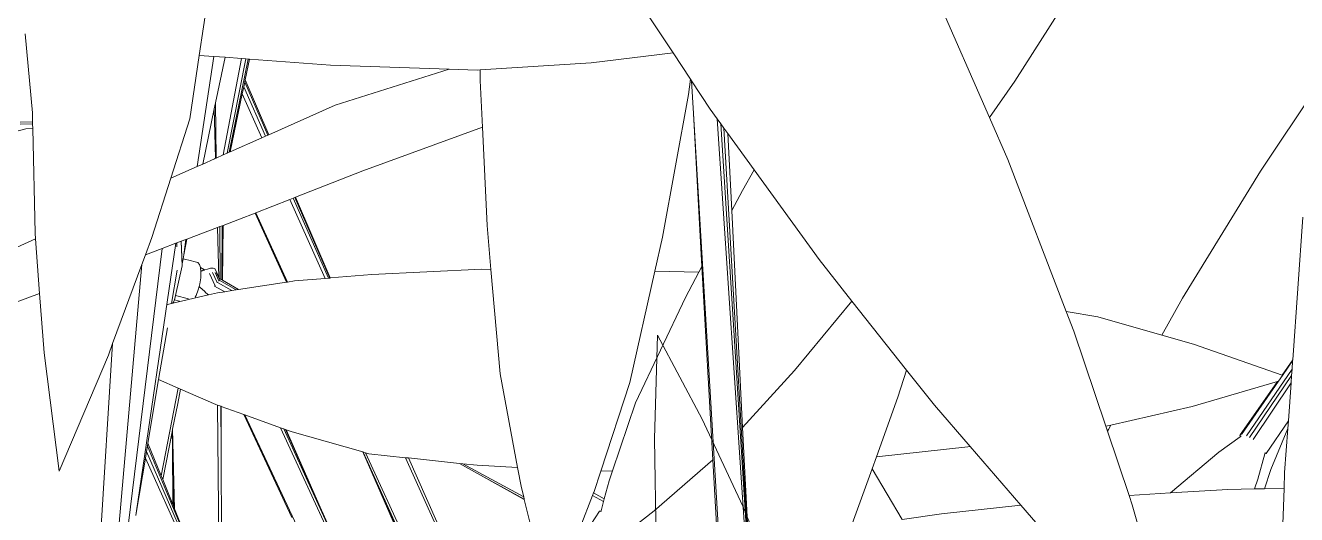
# Model space of a CAD drawing. Header units: millimetres. Extents: x 17 to 218440, y 21 to 53693.
# Drawn here: x 41482 to 41617.2, y 18865.4 to 18917.4 of the extents above; entities that cross this region are included whole.
import ezdxf

# ---------------------------------------------------------------- set-up
doc = ezdxf.new("R2010")
doc.units = ezdxf.units.MM
doc.header["$MEASUREMENT"] = 0
doc.layers.add('Edges', color=7, linetype='Continuous', lineweight=18)

# ---------------------------------------------------------------- blocks, each defined once
blk = doc.blocks.new('BAMBOOPLAN')
at = {"layer": 'Edges'}
for p, q in [((-2.7367, 12.7404), (-2.6898, 12.5903)), ((-2.7367, 12.7404), (-2.6307, 12.642)), ((-2.6307, 12.642), (-2.5293, 12.5373)), ((-2.6898, 12.5903), (-2.6366, 12.4436)), ((-2.5293, 12.5373), (-2.4326, 12.4265)), ((5.029, -1.2551), (4.9295, -1.4104)), ((3.6904, -1.3713), (3.7075, -1.2572)), ((4.8909, -1.4656), (4.8066, -1.2728)), ((4.4103, -1.3675), (4.3742, -1.313)), ((3.4369, -1.4585), (3.4262, -1.3388)), ((4.2857, -1.3826), (4.4103, -1.3675)), ((4.4368, -1.4077), (4.4103, -1.3675)), ((3.676, -1.4676), (3.6904, -1.3713)), ((3.6872, -1.5402), (3.7127, -1.373)), ((3.6904, -1.3713), (3.7127, -1.373)), ((3.7127, -1.373), (3.7298, -1.3742)), ((3.7153, -1.4432), (3.7298, -1.3742)), ((3.7266, -1.5226), (3.7549, -1.3761)), ((3.7298, -1.3742), (3.7549, -1.3761)), ((3.7328, -1.5199), (3.7611, -1.3766)), ((3.765, -1.3769), (3.736, -1.5185)), ((3.7549, -1.3761), (3.7611, -1.3766)), ((3.7669, -1.377), (3.7603, -1.4086)), ((3.7611, -1.3766), (3.765, -1.3769)), ((3.765, -1.3769), (3.7669, -1.377)), ((3.7669, -1.377), (3.89, -1.3863)), ((3.89, -1.3863), (4.0702, -1.3922)), ((4.1173, -1.3933), (4.2857, -1.3826)), ((3.7603, -1.4086), (3.7595, -1.4122)), ((3.7603, -1.4086), (3.7961, -1.4918)), ((3.8972, -1.447), (4.0702, -1.3922)), ((4.0702, -1.3922), (4.1126, -1.3936)), ((4.1126, -1.3936), (4.1173, -1.3933)), ((4.1173, -1.3933), (4.1173, -1.4096)), ((4.1173, -1.4096), (4.1206, -1.4804)), ((4.4368, -1.4077), (4.4337, -1.4307)), ((4.4382, -1.4098), (4.4368, -1.4077)), ((4.4382, -1.4098), (4.4412, -1.4595)), ((4.4668, -1.453), (4.4382, -1.4098)), ((3.758, -1.4192), (3.7558, -1.4297)), ((3.7595, -1.4122), (3.758, -1.4192)), ((3.7912, -1.494), (3.758, -1.4192)), ((3.7595, -1.4122), (3.7945, -1.4925)), ((4.9295, -1.4104), (4.8909, -1.4656)), ((5.3029, -1.5473), (5.3885, -1.4191)), ((3.7133, -1.4527), (3.7153, -1.4432)), ((3.7163, -1.5272), (3.7153, -1.4432)), ((3.7558, -1.4297), (3.7373, -1.5179)), ((3.7858, -1.4964), (3.7558, -1.4297)), ((3.7961, -1.4918), (3.8972, -1.447)), ((4.4337, -1.4307), (4.3944, -1.6475)), ((3.4372, -1.4721), (3.4369, -1.4585)), ((3.6472, -1.558), (3.676, -1.4676)), ((3.6957, -1.5364), (3.7133, -1.4527)), ((3.7153, -1.5276), (3.7133, -1.4527)), ((4.4412, -1.4595), (4.518, -2.7382)), ((4.4412, -1.4595), (4.4542, -1.6919)), ((4.4773, -1.4675), (4.4668, -1.453)), ((4.5604, -2.7033), (4.4773, -1.4675)), ((4.4831, -1.4755), (4.4773, -1.4675)), ((4.9188, -1.5296), (4.8909, -1.4656)), ((3.427, -1.4827), (3.3761, -1.4962)), ((3.4372, -1.4721), (3.4185, -1.4729)), ((3.4373, -1.4751), (3.4185, -1.476)), ((3.4374, -1.4826), (3.427, -1.4827)), ((3.4373, -1.4751), (3.4372, -1.4721)), ((3.4373, -1.476), (3.4373, -1.4751)), ((3.4374, -1.4826), (3.4373, -1.476)), ((3.4411, -1.6415), (3.4374, -1.4826)), ((3.939, -1.5468), (4.1206, -1.4804)), ((4.1206, -1.4804), (4.1277, -1.6298)), ((4.537, -2.3317), (4.4831, -1.4755)), ((4.4877, -1.4819), (4.4831, -1.4755)), ((4.5303, -2.2164), (4.4877, -1.4819)), ((4.4934, -1.4898), (4.4877, -1.4819)), ((3.7373, -1.5179), (3.7858, -1.4964)), ((3.7858, -1.4964), (3.7912, -1.494)), ((3.7912, -1.494), (3.7945, -1.4925)), ((3.7945, -1.4925), (3.7961, -1.4918)), ((4.4934, -1.4898), (4.4994, -1.6069)), ((4.5338, -1.5454), (4.4934, -1.4898)), ((3.7163, -1.5272), (3.7266, -1.5226)), ((3.7266, -1.5226), (3.7328, -1.5199)), ((3.7328, -1.5199), (3.736, -1.5185)), ((3.736, -1.5185), (3.7373, -1.5179)), ((3.6472, -1.558), (3.6872, -1.5402)), ((3.6872, -1.5402), (3.6957, -1.5364)), ((3.6957, -1.5364), (3.7137, -1.5284)), ((3.7137, -1.5284), (3.7153, -1.5276)), ((3.7153, -1.5276), (3.7163, -1.5272)), ((5.0078, -1.7603), (4.9188, -1.5296)), ((3.6185, -1.648), (3.6472, -1.558)), ((3.8369, -1.5868), (3.939, -1.5468)), ((4.5338, -1.5454), (4.5156, -1.5764)), ((4.6323, -1.6815), (4.5338, -1.5454)), ((5.1844, -1.7402), (5.3029, -1.5473)), ((4.5156, -1.5764), (4.4994, -1.6069)), ((3.7764, -1.6104), (3.8279, -1.5903)), ((3.8279, -1.5903), (3.8331, -1.5882)), ((3.8817, -1.7101), (3.8279, -1.5903)), ((3.8331, -1.5882), (3.8357, -1.5872)), ((3.887, -1.7096), (3.8331, -1.5882)), ((3.8357, -1.5872), (3.8369, -1.5868)), ((3.8357, -1.5872), (3.889, -1.7095)), ((3.8369, -1.5868), (3.8896, -1.7094)), ((3.7268, -1.6295), (3.7517, -1.6201)), ((3.7517, -1.6201), (3.7755, -1.6108)), ((3.7755, -1.6108), (3.7764, -1.6104)), ((3.7755, -1.6108), (3.8229, -1.7157)), ((3.7764, -1.6104), (3.8245, -1.7155)), ((4.4994, -1.6069), (4.5161, -1.9367)), ((5.3672, -1.6171), (5.3518, -1.8338)), ((3.4417, -1.6499), (3.4411, -1.6415)), ((3.6718, -1.6503), (3.7181, -1.6328)), ((3.7181, -1.6328), (3.7219, -1.6313)), ((3.7201, -1.7087), (3.7181, -1.6328)), ((3.7219, -1.6313), (3.7253, -1.6301)), ((3.7223, -1.7109), (3.7219, -1.6313)), ((3.7253, -1.6301), (3.7249, -1.7124)), ((3.7253, -1.6301), (3.7268, -1.6295)), ((3.7268, -1.6295), (3.7258, -1.7129)), ((4.1277, -1.6298), (4.1335, -1.6963)), ((3.3492, -1.6915), (3.4417, -1.6499)), ((3.448, -1.733), (3.4417, -1.6499)), ((3.6548, -1.6566), (3.5947, -2.0664)), ((3.6089, -1.674), (3.6185, -1.648)), ((3.634, -1.6645), (3.6548, -1.6566)), ((3.6548, -1.6566), (3.6565, -1.656)), ((3.6565, -1.656), (3.6628, -1.6537)), ((3.6566, -1.6619), (3.6565, -1.656)), ((3.6628, -1.6537), (3.6629, -1.6536)), ((3.6646, -1.6911), (3.6628, -1.6537)), ((3.6629, -1.6536), (3.6703, -1.6508)), ((3.6646, -1.6881), (3.6629, -1.6536)), ((3.6668, -1.6741), (3.6718, -1.6503)), ((3.6668, -1.6741), (3.6703, -1.6508)), ((3.6703, -1.6508), (3.6718, -1.6503)), ((4.3944, -1.6475), (4.3828, -1.6989)), ((3.634, -1.6645), (3.5384, -2.4491)), ((3.6034, -1.6887), (3.6089, -1.674)), ((3.6089, -1.674), (3.634, -1.6645)), ((3.6658, -1.6805), (3.6668, -1.6741)), ((3.5326, -2.4972), (3.6034, -1.6887)), ((3.5589, -1.8089), (3.6034, -1.6887)), ((3.6568, -1.6974), (3.6482, -1.7481)), ((3.6545, -1.736), (3.6646, -1.6911)), ((3.6646, -1.6881), (3.6658, -1.6805)), ((3.6646, -1.6881), (3.6646, -1.6911)), ((3.6789, -1.6835), (3.6658, -1.6805)), ((3.6822, -1.6843), (3.6789, -1.6835)), ((3.6822, -1.6843), (3.6881, -1.6859)), ((3.6907, -1.689), (3.6881, -1.6859)), ((3.6922, -1.6936), (3.6907, -1.689)), ((3.6987, -1.6972), (3.6922, -1.6936)), ((3.6924, -1.6942), (3.6922, -1.6936)), ((3.6929, -1.6993), (3.6924, -1.6942)), ((3.6954, -1.6984), (3.6929, -1.6993)), ((3.6931, -1.7012), (3.6929, -1.6993)), ((3.6943, -1.6977), (3.6954, -1.6984)), ((3.697, -1.6978), (3.6954, -1.6984)), ((3.6985, -1.6973), (3.697, -1.6978)), ((3.6971, -1.6965), (3.6985, -1.6973)), ((3.6987, -1.6972), (3.6985, -1.6973)), ((3.7028, -1.6959), (3.6987, -1.6972)), ((3.7078, -1.6947), (3.7028, -1.6959)), ((3.7116, -1.6944), (3.7078, -1.6947)), ((3.7139, -1.6948), (3.7116, -1.6944)), ((3.7145, -1.6961), (3.7139, -1.6948)), ((3.7175, -1.7027), (3.7145, -1.6961)), ((3.9527, -1.7043), (4.12, -1.6962)), ((4.12, -1.6962), (4.1335, -1.6963)), ((4.1335, -1.6963), (4.1476, -1.855)), ((4.3828, -1.6989), (4.3448, -1.8681)), ((4.3828, -1.6989), (4.4496, -1.7005)), ((4.4542, -1.6919), (4.4496, -1.7005)), ((4.4542, -1.6919), (4.4707, -1.9856)), ((4.6822, -1.7444), (4.6323, -1.6815)), ((3.6902, -1.7224), (3.6912, -1.7183)), ((3.6912, -1.7183), (3.6927, -1.7094)), ((3.6927, -1.7094), (3.6931, -1.7012)), ((3.7145, -1.7213), (3.7058, -1.7025)), ((3.7177, -1.7164), (3.7108, -1.7013)), ((3.7146, -1.701), (3.7203, -1.7137)), ((3.7169, -1.7015), (3.7206, -1.71)), ((3.7175, -1.7027), (3.7201, -1.7087)), ((3.7181, -1.7165), (3.7177, -1.7163)), ((3.7179, -1.7168), (3.7177, -1.7164)), ((3.7398, -1.7286), (3.7181, -1.7165)), ((3.7201, -1.7087), (3.7206, -1.71)), ((3.7203, -1.7125), (3.7205, -1.7126)), ((3.7203, -1.7137), (3.7204, -1.714)), ((3.7205, -1.7126), (3.7467, -1.7276)), ((3.7207, -1.71), (3.7206, -1.71)), ((3.7208, -1.7104), (3.7207, -1.71)), ((3.7207, -1.71), (3.7223, -1.7109)), ((3.7208, -1.7104), (3.7214, -1.7117)), ((3.7223, -1.7109), (3.7236, -1.7117)), ((3.7236, -1.7117), (3.7249, -1.7124)), ((3.7249, -1.7124), (3.7258, -1.7129)), ((3.7258, -1.7129), (3.7503, -1.727)), ((3.7503, -1.727), (3.8229, -1.7157)), ((3.8229, -1.7157), (3.8245, -1.7155)), ((3.8245, -1.7155), (3.8352, -1.7138)), ((3.8352, -1.7138), (3.8817, -1.7101)), ((3.8817, -1.7101), (3.887, -1.7096)), ((3.887, -1.7096), (3.889, -1.7095)), ((3.889, -1.7095), (3.8896, -1.7094)), ((3.8896, -1.7094), (3.9527, -1.7043)), ((4.4496, -1.7005), (4.4293, -1.7388)), ((3.3763, -1.7591), (3.448, -1.733)), ((3.4548, -1.823), (3.448, -1.733)), ((3.6503, -1.7476), (3.7043, -1.7352)), ((3.653, -1.7424), (3.6545, -1.736)), ((3.6545, -1.736), (3.6742, -1.7413)), ((3.6844, -1.7385), (3.6857, -1.7359)), ((3.6857, -1.7359), (3.6889, -1.7274)), ((3.6889, -1.7274), (3.6902, -1.7224)), ((3.6917, -1.7236), (3.6902, -1.7224)), ((3.6985, -1.7296), (3.6917, -1.7236)), ((3.7007, -1.7317), (3.6985, -1.7296)), ((3.7043, -1.7352), (3.7007, -1.7317)), ((3.7043, -1.7352), (3.7184, -1.732)), ((3.7138, -1.7216), (3.7134, -1.7214)), ((3.7294, -1.7303), (3.7138, -1.7216)), ((3.7146, -1.7214), (3.7145, -1.7213)), ((3.7184, -1.732), (3.7294, -1.7303)), ((3.7294, -1.7303), (3.7398, -1.7286)), ((3.7398, -1.7286), (3.7467, -1.7276)), ((3.7467, -1.7276), (3.7503, -1.727)), ((3.642, -1.7495), (3.6482, -1.7481)), ((3.6482, -1.7481), (3.6503, -1.7476)), ((3.6503, -1.7476), (3.6511, -1.7461)), ((3.6511, -1.7461), (3.653, -1.7426)), ((3.653, -1.7426), (3.653, -1.7424)), ((3.653, -1.7424), (3.6603, -1.7444)), ((3.6603, -1.7444), (3.6604, -1.7444)), ((4.4293, -1.7388), (4.3533, -1.899)), ((4.6822, -1.7444), (4.595, -1.8498)), ((4.7652, -1.8492), (4.6822, -1.7444)), ((5.1528, -1.796), (5.1844, -1.7402)), ((5.0078, -1.7603), (5.0559, -1.7683)), ((5.0193, -1.7901), (5.0078, -1.7603)), ((5.0559, -1.7683), (5.1528, -1.796)), ((3.642, -1.7851), (3.6288, -1.8637)), ((5.0678, -1.9345), (5.0193, -1.7901)), ((5.1528, -1.796), (5.2009, -1.8098)), ((3.4681, -3.2333), (3.5589, -1.8089)), ((3.5524, -1.8264), (3.5589, -1.8089)), ((5.2009, -1.8098), (5.3356, -1.857)), ((3.4778, -2.0026), (3.4548, -1.823)), ((3.4778, -2.0026), (3.5524, -1.8264)), ((5.3356, -1.857), (5.3518, -1.8338)), ((5.3518, -1.8338), (5.3517, -1.8354)), ((4.595, -1.8498), (4.5161, -1.9367)), ((4.7521, -1.8902), (4.7652, -1.8492)), ((4.8074, -1.9025), (4.7652, -1.8492)), ((5.3508, -1.8477), (5.2815, -1.949)), ((5.3365, -1.8573), (5.3517, -1.8354)), ((5.3508, -1.8477), (5.3502, -1.8573)), ((5.3517, -1.8354), (5.3508, -1.8477)), ((3.6288, -1.8637), (3.6125, -1.9603)), ((3.6288, -1.8637), (3.6583, -1.8765)), ((4.1476, -1.855), (4.1742, -1.9973)), ((4.3448, -1.8681), (4.3007, -2.0026)), ((5.1989, -1.9044), (5.3288, -1.8666)), ((5.2721, -1.9474), (5.3288, -1.8666)), ((5.2741, -1.947), (5.3303, -1.8662)), ((5.3502, -1.8573), (5.2864, -1.9514)), ((5.3493, -1.8685), (5.2916, -1.9545)), ((5.3288, -1.8666), (5.3303, -1.8662)), ((5.3303, -1.8662), (5.3365, -1.8573)), ((5.3356, -1.857), (5.3365, -1.8573)), ((5.3493, -1.8685), (5.3452, -1.9264)), ((5.3502, -1.8573), (5.3493, -1.8685)), ((3.6325, -2.0097), (3.6583, -1.8765)), ((3.6578, -1.9001), (3.6621, -1.8782)), ((3.6622, -1.8783), (3.6578, -1.9001)), ((3.6583, -1.8765), (3.6621, -1.8782)), ((3.6621, -1.8782), (3.6622, -1.8783)), ((3.6622, -1.8783), (3.7156, -1.9015)), ((4.7193, -1.9808), (4.7521, -1.8902)), ((3.65, -1.9392), (3.6578, -1.9001)), ((3.7156, -1.9015), (3.7181, -1.9024)), ((3.7218, -2.227), (3.7181, -1.9024)), ((3.7181, -1.9024), (3.7233, -1.9043)), ((3.7237, -1.9677), (3.7233, -1.9043)), ((3.7233, -1.9043), (3.724, -1.9045)), ((3.724, -1.9045), (3.7237, -1.9677)), ((3.724, -1.9045), (3.7583, -1.9168)), ((4.3533, -1.899), (4.3184, -2.0022)), ((4.8616, -1.9652), (4.8074, -1.9025)), ((5.0756, -1.9327), (5.1989, -1.9044)), ((3.7583, -1.9168), (3.8311, -2.0732)), ((3.7583, -1.9168), (3.7595, -1.9172)), ((3.7595, -1.9172), (4.0238, -2.4792)), ((3.7595, -1.9172), (3.814, -1.9368)), ((5.3114, -1.9759), (5.3452, -1.9264)), ((5.3452, -1.9264), (5.3443, -1.938)), ((3.635, -2.0156), (3.6493, -1.943)), ((3.6493, -1.943), (3.65, -1.9392)), ((3.6493, -1.943), (3.6497, -1.9652)), ((3.65, -1.9392), (3.6528, -2.0598)), ((4.0478, -2.4431), (3.814, -1.9368)), ((3.814, -1.9368), (3.8192, -1.9387)), ((3.9176, -2.1541), (3.8192, -1.9387)), ((3.8192, -1.9387), (3.8214, -1.9395)), ((3.8214, -1.9395), (3.8743, -2.0575)), ((3.8214, -1.9395), (3.8223, -1.9398)), ((3.8223, -1.9398), (3.8743, -2.0575)), ((3.8223, -1.9398), (3.8314, -1.9431)), ((3.8314, -1.9431), (3.9388, -1.9736)), ((4.5161, -1.9367), (4.5254, -2.1187)), ((5.0678, -1.9345), (5.0756, -1.9327)), ((5.0703, -1.9421), (5.0678, -1.9345)), ((5.0703, -1.9421), (5.0718, -1.9394)), ((5.1031, -2.0397), (5.0703, -1.9421)), ((5.0718, -1.9394), (5.0756, -1.9327)), ((5.2398, -1.9741), (5.2718, -1.9505)), ((5.2721, -1.9474), (5.2714, -1.9488)), ((5.2714, -1.9488), (5.2718, -1.9505)), ((5.2718, -1.9505), (5.2735, -1.9493)), ((5.3188, -2.0003), (5.3443, -1.938)), ((5.3443, -1.938), (5.3395, -2.005)), ((3.6117, -1.9648), (3.6104, -1.9727)), ((3.6125, -1.9603), (3.6117, -1.9648)), ((3.6868, -2.1437), (3.6117, -1.9648)), ((3.6325, -2.0097), (3.6125, -1.9603)), ((3.6502, -2.0532), (3.6497, -1.9652)), ((3.6497, -1.9652), (3.6512, -2.0556)), ((3.7251, -2.2348), (3.7237, -1.9677)), ((4.7193, -1.9808), (4.8582, -1.9656)), ((4.8582, -1.9656), (4.8616, -1.9652)), ((4.9387, -2.0544), (4.8616, -1.9652)), ((3.6087, -1.9831), (3.5947, -2.0664)), ((3.6104, -1.9727), (3.6087, -1.9831)), ((3.8018, -2.4126), (3.6087, -1.9831)), ((3.7429, -2.2771), (3.6104, -1.9727)), ((3.9388, -1.9736), (4.108, -2.3524)), ((4.106, -2.3554), (3.9388, -1.9736)), ((3.9388, -1.9736), (3.9397, -1.9739)), ((3.9388, -1.9736), (3.9388, -1.9736)), ((3.9397, -1.9739), (4.1098, -2.3497)), ((3.9397, -1.9739), (3.9432, -1.9748)), ((3.9432, -1.9748), (4.1127, -2.3452)), ((3.9432, -1.9748), (3.9482, -1.9763)), ((3.9482, -1.9763), (4.0039, -1.9823)), ((4.145, -2.2963), (4.0039, -1.9823)), ((4.0039, -1.9823), (4.0083, -1.9827)), ((4.1466, -2.294), (4.0083, -1.9827)), ((4.0083, -1.9827), (4.0857, -1.9911)), ((4.4707, -1.9856), (4.3816, -2.0632)), ((4.4707, -1.9856), (4.4788, -2.1304)), ((4.7127, -1.9992), (4.7193, -1.9808)), ((5.1663, -2.0358), (5.2398, -1.9741)), ((5.2987, -2.0149), (5.3096, -1.9763)), ((5.3096, -1.9763), (5.3101, -1.9746)), ((5.3096, -1.9763), (5.3114, -1.9759)), ((4.0857, -1.9911), (4.113, -2.0061)), ((4.0857, -1.9911), (4.0909, -1.9916)), ((4.0909, -1.9916), (4.1834, -2.0419)), ((4.0909, -1.9916), (4.1125, -1.9939)), ((4.1125, -1.9939), (4.1742, -1.9973)), ((4.113, -2.0061), (4.1843, -2.0457)), ((4.113, -2.0061), (4.1842, -2.0452)), ((4.1742, -1.9973), (4.1799, -2.0281)), ((4.3007, -2.0026), (4.2899, -2.0354)), ((4.3007, -2.0026), (4.3184, -2.0022)), ((4.3184, -2.0022), (4.3133, -2.0175)), ((4.6806, -2.0881), (4.7127, -1.9992)), ((4.7583, -2.0764), (4.7127, -1.9992)), ((5.3088, -2.0295), (5.3188, -2.0003)), ((5.3395, -2.005), (5.3387, -2.029)), ((3.635, -2.0156), (3.6325, -2.0097)), ((3.6502, -2.0532), (3.635, -2.0156)), ((4.3133, -2.0175), (4.3059, -2.0449)), ((5.2936, -2.0297), (5.2987, -2.0149)), ((4.1799, -2.0281), (4.1834, -2.0419)), ((4.1834, -2.0419), (4.1842, -2.0452)), ((4.1842, -2.0452), (4.1843, -2.0457)), ((4.1843, -2.0457), (4.2186, -2.1847)), ((4.2882, -2.0395), (4.269, -2.0885)), ((4.2897, -2.0359), (4.2882, -2.0395)), ((4.3048, -2.0487), (4.2882, -2.0395)), ((4.2899, -2.0354), (4.2897, -2.0359)), ((4.3059, -2.0449), (4.2897, -2.0359)), ((4.3059, -2.0449), (4.3048, -2.0487)), ((5.1663, -2.0358), (5.1031, -2.0397)), ((5.1079, -2.0538), (5.1031, -2.0397)), ((5.2533, -2.0304), (5.1663, -2.0358)), ((5.2936, -2.0297), (5.2533, -2.0304)), ((5.3088, -2.0295), (5.2936, -2.0297)), ((5.3387, -2.029), (5.3088, -2.0295)), ((5.3387, -2.029), (5.3355, -2.1185)), ((3.5947, -2.0664), (3.5941, -2.07)), ((3.6512, -2.0556), (3.6502, -2.0532)), ((3.6528, -2.0598), (3.6512, -2.0556)), ((3.6868, -2.1437), (3.6528, -2.0598)), ((3.8743, -2.0575), (3.9176, -2.1541)), ((4.2988, -2.0633), (4.2786, -2.0938)), ((4.2988, -2.0633), (4.301, -2.0629)), ((4.301, -2.0629), (4.3006, -2.0645)), ((4.3048, -2.0487), (4.301, -2.0629)), ((4.3816, -2.0632), (4.3446, -2.0917)), ((4.9387, -2.0544), (4.818, -2.0674)), ((4.9916, -2.1155), (4.9387, -2.0544)), ((5.1839, -2.3183), (5.1079, -2.0538)), ((4.818, -2.0674), (4.7583, -2.0764))]:
    blk.add_line(p, q, dxfattribs=at)

msp = doc.modelspace()

# ---------------------------------------------------------------- block references
at = {"xscale": 69.97983938875464, "yscale": 69.97983938875464, "zscale": 69.97983938875464}
msp.add_blockref('BAMBOOPLAN', (41242.26, 19010.14), dxfattribs=at)
at = {"xscale": 69.97983938875464, "yscale": 69.97983938875464, "zscale": 69.97983938875464, "rotation": 340.9588725647666}
msp.add_blockref('BAMBOOPLAN', (41439.4, 17979.17), dxfattribs=at)

doc.saveas('drawing.dxf')
